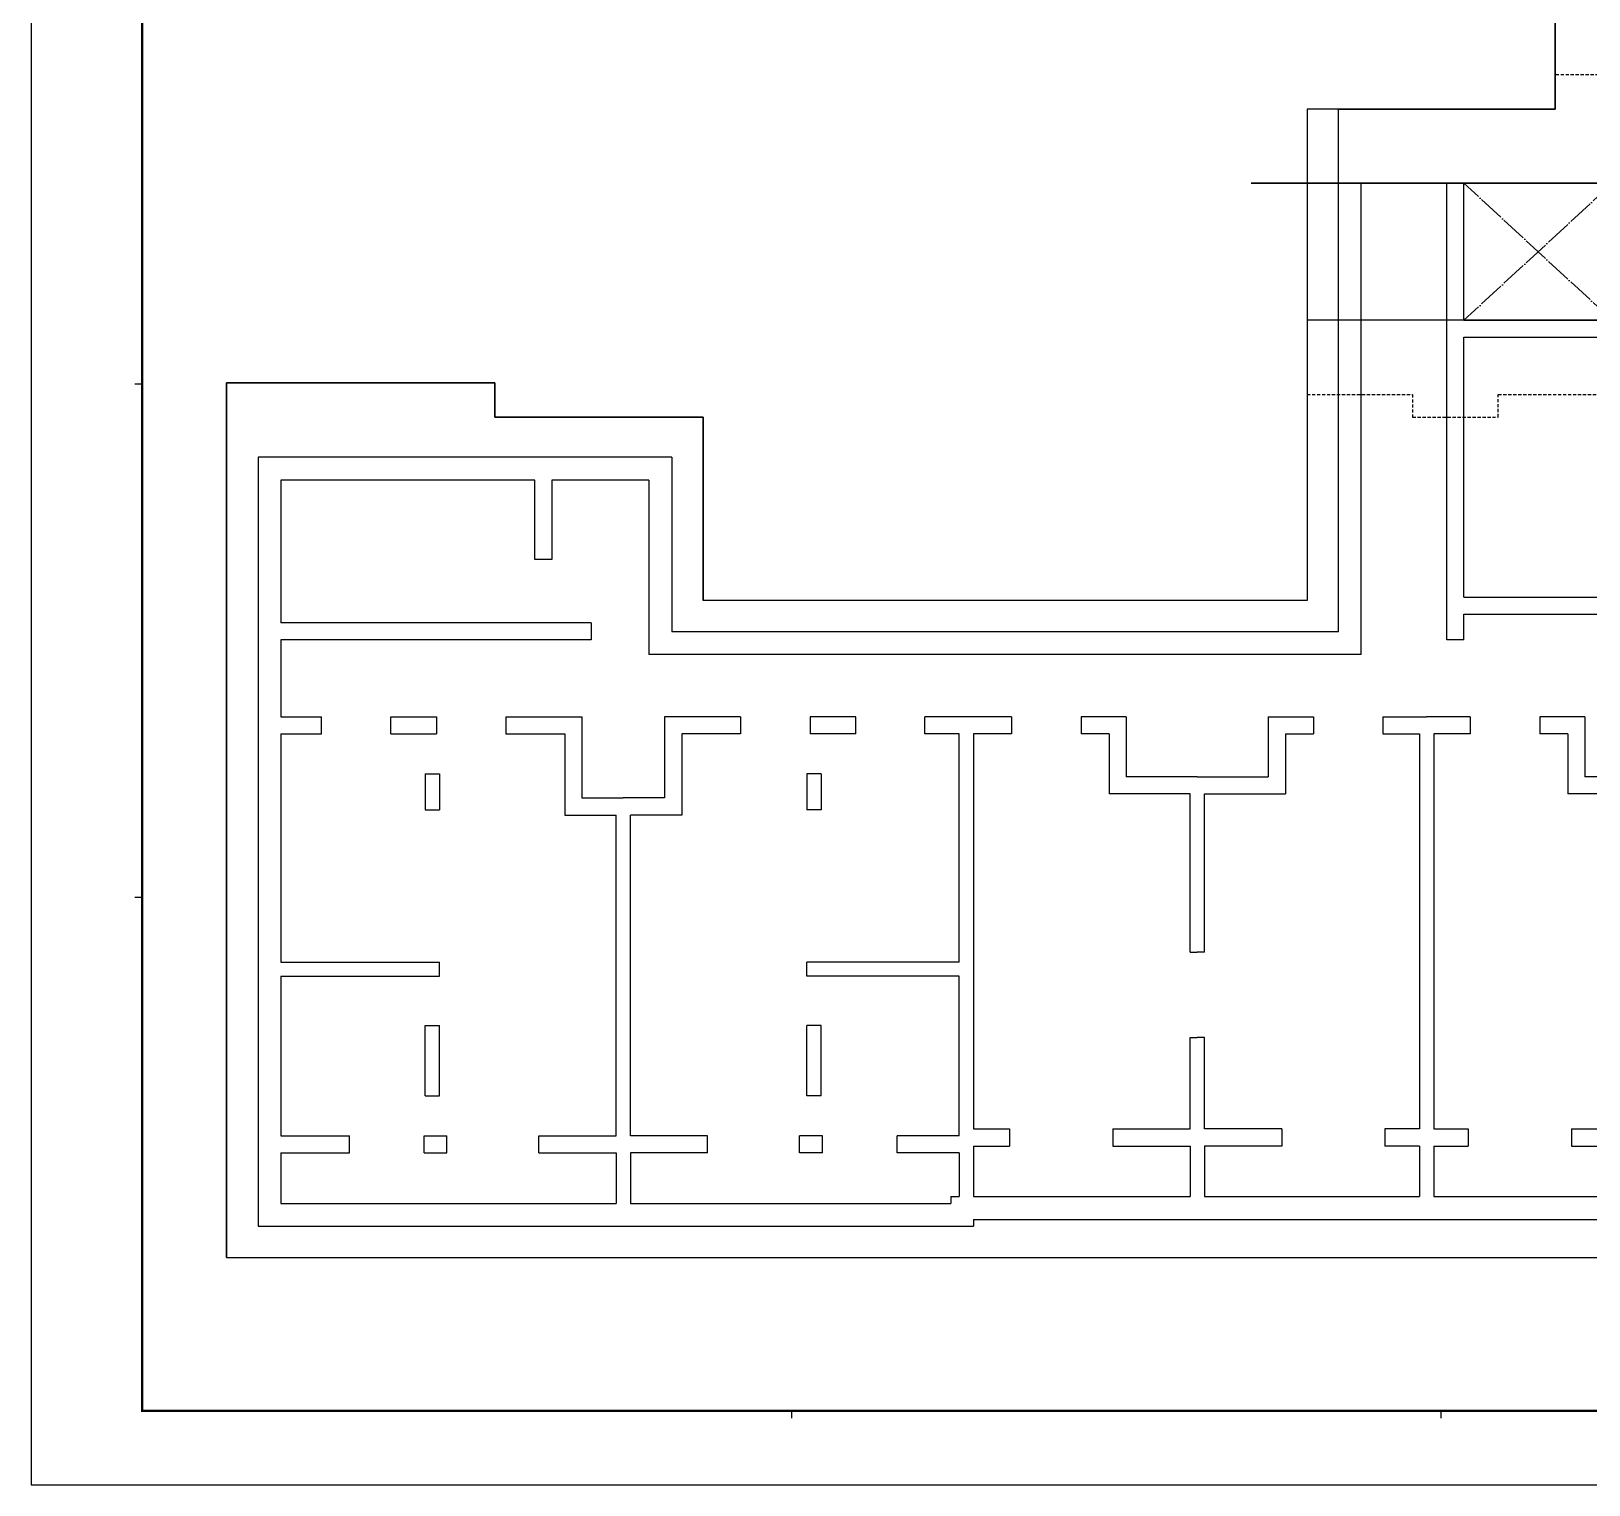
# Model space of a CAD drawing. Header units: millimetres. Extents: x 317501 to 814054, y -400799 to -14117.
# Drawn here: x 418421 to 445721, y -242714 to -217244 of the extents above; entities that cross this region are included whole.
import ezdxf

# ---------------------------------------------------------------- set-up
doc = ezdxf.new("R2010")
doc.units = ezdxf.units.MM
doc.header["$LTSCALE"] = 38
for name, pattern in [('HID', [2.5, 2, -0.5]), ('XS-기초$0$DDOT', [14, 12, -1, 0, -1]), ('XS-기초$0$HID', [2.3, 1.5, -0.8])]:
    doc.linetypes.add(name, pattern=pattern)
for name, color, linetype in [('00', 7, 'Continuous'), ('DIM', 7, 'Continuous'), ('XDIM', 7, 'Continuous'), ('XS-기초$0$OPEN', 9, 'XS-기초$0$DDOT'), ('XS-기초$0$기초꺽임', 4, 'XS-기초$0$HID'), ('XS-기초$0$기초연단', 3, 'Continuous'), ('철근변경선', 1, 'HID')]:
    doc.layers.add(name, color=color, linetype=linetype)

# ---------------------------------------------------------------- blocks, each defined once
blk = doc.blocks.new('szdhdte')
at = {"layer": 'DIM', "color": 5}
for p, q in [((3800, 9160), (3800, 17985)), ((0, 9160), (3800, 9160)), ((0, 0), (0, 9160)), ((400, 7860), (1900, 7860)), ((400, -400), (400, 7860)), ((1900, -140), (1900, 7860)), ((2200, 5460), (2200, 7860)), ((2200, 7860), (4800, 7860)), ((2200, 5460), (4800, 5460)), ((2200, 610), (2200, 5160)), ((2200, 5160), (4800, 5160)), ((-11685, 3060), (-18935, 3060)), ((-18935, 3060), (-18935, -10415)), ((-11685, 3060), (-11685, 0)), ((-14085, 2660), (-18535, 2660)), ((-18535, 2660), (-18535, 160)), ((-14085, 1270), (-14085, 2660)), ((-12085, 2660), (-13785, 2660)), ((-13785, 2660), (-13785, 1270)), ((-12085, 2660), (-12085, -400)), ((-13785, 1270), (-14085, 1270)), ((2200, 610), (5100, 610)), ((2200, -140), (2200, 310)), ((2200, 310), (5100, 310)), ((-13095, 160), (-18535, 160)), ((-13095, 160), (-13095, -140)), ((0, 0), (-11685, 0)), ((-13095, -140), (-18535, -140)), ((-18535, -140), (-18535, -1490)), ((2200, -140), (1900, -140)), ((400, -400), (-12085, -400)), ((-18535, -1490), (-17820, -1490)), ((-17820, -1790), (-17820, -1490)), ((-16610, -1790), (-16610, -1490)), ((-16610, -1490), (-15810, -1490)), ((-15810, -1490), (-15810, -1790)), ((-14590, -1490), (-14590, -1790)), ((-14590, -1490), (-13260, -1490)), ((-13260, -1490), (-13260, -2910)), ((-10480, -1490), (-11810, -1490)), ((-11810, -1490), (-11810, -2910)), ((-10480, -1490), (-10480, -1790)), ((-9260, -1490), (-9260, -1790)), ((-8460, -1490), (-9260, -1490)), ((-8460, -1790), (-8460, -1490)), ((-7250, -1790), (-7250, -1490)), ((-6495, -1490), (-7250, -1490)), ((-5730, -1490), (-6495, -1490)), ((-5730, -1490), (-5730, -1790)), ((-3720, -1490), (-4510, -1490)), ((-4510, -1490), (-4510, -1790)), ((-3720, -1490), (-3720, -2540)), ((-1230, -1490), (-440, -1490)), ((-1230, -1490), (-1230, -2540)), ((-440, -1490), (-440, -1790)), ((780, -1490), (1545, -1490)), ((780, -1490), (780, -1790)), ((2310, -1490), (1545, -1490)), ((2310, -1490), (2310, -1790)), ((4320, -1490), (3530, -1490)), ((3530, -1490), (3530, -1790)), ((4320, -1490), (4320, -2540)), ((-18535, -1790), (-17820, -1790)), ((-18535, -1790), (-18535, -5785)), ((-16610, -1790), (-15810, -1790)), ((-14590, -1790), (-13560, -1790)), ((-13560, -1790), (-13560, -3210)), ((-10480, -1790), (-11510, -1790)), ((-11510, -1790), (-11510, -3210)), ((-8460, -1790), (-9260, -1790)), ((-6645, -1790), (-7250, -1790)), ((-6645, -5785), (-6645, -1790)), ((-6395, -1790), (-6395, -8710)), ((-5730, -1790), (-6395, -1790)), ((-4020, -1790), (-4510, -1790)), ((-4020, -1790), (-4020, -2840)), ((-930, -1790), (-440, -1790)), ((-930, -1790), (-930, -2840)), ((780, -1790), (1420, -1790)), ((1420, -1790), (1420, -8710)), ((1670, -1790), (1670, -8710)), ((2310, -1790), (1670, -1790)), ((4020, -1790), (3530, -1790)), ((4020, -1790), (4020, -2840)), ((-16005, -2490), (-16005, -3120)), ((-16005, -2490), (-15755, -2490)), ((-15755, -2490), (-15755, -3120)), ((-9315, -2490), (-9315, -3120)), ((-9065, -2490), (-9315, -2490)), ((-9065, -2490), (-9065, -3120)), ((-2475, -2540), (-3720, -2540)), ((-2475, -2540), (-1230, -2540)), ((5565, -2540), (4320, -2540)), ((-13260, -2910), (-12535, -2910)), ((-11810, -2910), (-12535, -2910)), ((-2600, -2840), (-4020, -2840)), ((-2600, -5610), (-2600, -2840)), ((-2350, -5610), (-2350, -2840)), ((-2350, -2840), (-930, -2840)), ((5440, -2840), (4020, -2840)), ((-16005, -3120), (-15755, -3120)), ((-13560, -3210), (-12660, -3210)), ((-12660, -8830), (-12660, -3210)), ((-12410, -8830), (-12410, -3210)), ((-11510, -3210), (-12410, -3210)), ((-9065, -3120), (-9315, -3120)), ((-2600, -5610), (-2475, -5610)), ((-2350, -5610), (-2475, -5610)), ((-18535, -5785), (-15755, -5785)), ((-15755, -6035), (-15755, -5785)), ((-6645, -5785), (-9315, -5785)), ((-9315, -6035), (-9315, -5785)), ((-18535, -6035), (-15755, -6035)), ((-18535, -6035), (-18535, -8830)), ((-6645, -6035), (-9315, -6035)), ((-6645, -8830), (-6645, -6035)), ((-16005, -8130), (-16005, -6895)), ((-16005, -6895), (-15755, -6895)), ((-15755, -8130), (-15755, -6895)), ((-9315, -8130), (-9315, -6895)), ((-9065, -6895), (-9315, -6895)), ((-9065, -8130), (-9065, -6895)), ((-2600, -8710), (-2600, -7110)), ((-2600, -7110), (-2475, -7110)), ((-2350, -7110), (-2475, -7110)), ((-2350, -8710), (-2350, -7110)), ((-16005, -8130), (-15755, -8130)), ((-9065, -8130), (-9315, -8130)), ((-6395, -8710), (-5765, -8710)), ((-5765, -8710), (-5765, -9010)), ((-3955, -8710), (-2600, -8710)), ((-3955, -8710), (-3955, -9010)), ((-995, -8710), (-2350, -8710)), ((-995, -8710), (-995, -9010)), ((1420, -8710), (815, -8710)), ((815, -8710), (815, -9010)), ((1670, -8710), (2275, -8710)), ((2275, -8710), (2275, -9010)), ((4085, -8710), (5440, -8710)), ((4085, -8710), (4085, -9010)), ((-18535, -8830), (-17335, -8830)), ((-17335, -9130), (-17335, -8830)), ((-16025, -8830), (-15625, -8830)), ((-16025, -9130), (-16025, -8830)), ((-15625, -9130), (-15625, -8830)), ((-14015, -8830), (-12660, -8830)), ((-14015, -9130), (-14015, -8830)), ((-11055, -8830), (-12410, -8830)), ((-11055, -9130), (-11055, -8830)), ((-9045, -8830), (-9445, -8830)), ((-9445, -9130), (-9445, -8830)), ((-9045, -9130), (-9045, -8830)), ((-7735, -9130), (-7735, -8830)), ((-6645, -8830), (-7735, -8830)), ((-18535, -9130), (-17335, -9130)), ((-18535, -9130), (-18535, -10015)), ((-16025, -9130), (-15625, -9130)), ((-14015, -9130), (-12660, -9130)), ((-12660, -9130), (-12660, -10015)), ((-11055, -9130), (-12410, -9130)), ((-12410, -9130), (-12410, -10015)), ((-9045, -9130), (-9445, -9130)), ((-6645, -9130), (-7735, -9130)), ((-6645, -9130), (-6645, -9895)), ((-6395, -9010), (-6395, -9895)), ((-6395, -9010), (-5765, -9010)), ((-3955, -9010), (-2600, -9010)), ((-2600, -9010), (-2600, -9895)), ((-995, -9010), (-2350, -9010)), ((-2350, -9010), (-2350, -9895)), ((1420, -9010), (815, -9010)), ((1420, -9010), (1420, -9895)), ((1670, -9010), (1670, -9895)), ((1670, -9010), (2275, -9010)), ((4085, -9010), (5440, -9010)), ((-18535, -10015), (-12660, -10015)), ((-12410, -10015), (-6795, -10015)), ((-6795, -9895), (-6795, -10015)), ((-6795, -9895), (-6645, -9895)), ((-6395, -9895), (-2600, -9895)), ((-2350, -9895), (1420, -9895)), ((1670, -9895), (5440, -9895)), ((-6395, -10295), (-6395, -10415)), ((-6395, -10295), (5225, -10295)), ((-18935, -10415), (-6395, -10415))]:
    blk.add_line(p, q, dxfattribs=at)
at = {"layer": 'XS-기초$0$OPEN'}
for p, q in [((4800, 7860), (2200, 5460)), ((4800, 5460), (2200, 7860))]:
    blk.add_line(p, q, dxfattribs=at)
at = {"layer": 'XS-기초$0$기초꺽임', "color": 8}
blk.add_lwpolyline([(3800, 9160), (-550, 9160), (-550, 7860), (9900, 7860), (9900, 2960), (7600, 2960), (7600, 5460), (-550, 5460), (-550, 4160), (1300, 4160), (1300, 3760), (2800, 3760), (2800, 4160), (6300, 4160), (6300, 1310), (11200, 1310), (11200, 7285), (11980, 7285), (11980, 10285), (10480, 10285), (10480, 9510), (5700, 9510), (5700, 9760), (3800, 9760)], close=True, dxfattribs=at)
at = {"layer": 'XS-기초$0$기초연단'}
for p, q in [((3800, 17985), (3800, 9160)), ((-550, 9160), (-550, 550)), ((3800, 9160), (-550, 9160)), ((-19485, -10965), (-19485, 4360)), ((-19485, 4360), (-14785, 4360)), ((-14785, 4360), (-14785, 3760)), ((-14785, 3760), (-11135, 3760)), ((-11135, 3760), (-11135, 550)), ((-550, 550), (-11135, 550)), ((-19485, -10965), (4725, -10965))]:
    blk.add_line(p, q, dxfattribs=at)
blk.add_lwpolyline([(4150, 20302), (4150, 17985), (3800, 17985), (3800, 9160), (-550, 9160), (-550, 7860), (9900, 7860), (9900, 2960), (7600, 2960), (7600, 5460), (-550, 5460), (-550, 550), (-11135, 550), (-11135, 3760), (-14785, 3760), (-14785, 4360), (-19485, 4360), (-19485, -10965), (4725, -10965)], dxfattribs=at)
at = {"layer": '철근변경선', "ltscale": 2, "const_width": 30}
blk.add_lwpolyline([(9900, -12612), (9900, 7860), (-1534, 7860)], dxfattribs=at)
blk = doc.blocks.new('dhs_sheet2e')
at = {"color": 7}
for p, q in [((2996.4, 29664.7), (2796.7, 29664.7)), ((2996.4, 15831.2), (2796.7, 15831.2)), ((20500.6, 1997.6), (20500.6, 1797.9)), ((38004.8, 1997.6), (38004.8, 1797.9))]:
    blk.add_line(p, q, dxfattribs=at)
blk.add_lwpolyline([(84000, 0), (84000, 59329.4), (0, 59329.4), (0, 0)], close=True, dxfattribs=at)
at = {"color": 30, "const_width": 64.9}
blk.add_lwpolyline([(81003.6, 57331.7), (2996.4, 57331.7), (2996.4, 1997.6), (81003.6, 1997.6)], close=True, dxfattribs=at)
blk = doc.blocks.new('sdhdtbhse')
at = {"color": 255, "xscale": 0.75, "yscale": 0.75, "zscale": 0.75}
blk.add_blockref('dhs_sheet2e', (0, -44497), dxfattribs=at)

msp = doc.modelspace()

# ---------------------------------------------------------------- block references
at = {"layer": '00'}
msp.add_blockref('szdhdte', (441332.4, -227767.9), dxfattribs=at)
at = {"layer": 'XDIM', "color": 4, "xscale": 0.8666666632494343, "yscale": 0.8666666632494343, "zscale": 0.8666666632494343}
msp.add_blockref('sdhdtbhse', (418420.9, -204149.5), dxfattribs=at)

doc.saveas('drawing.dxf')
